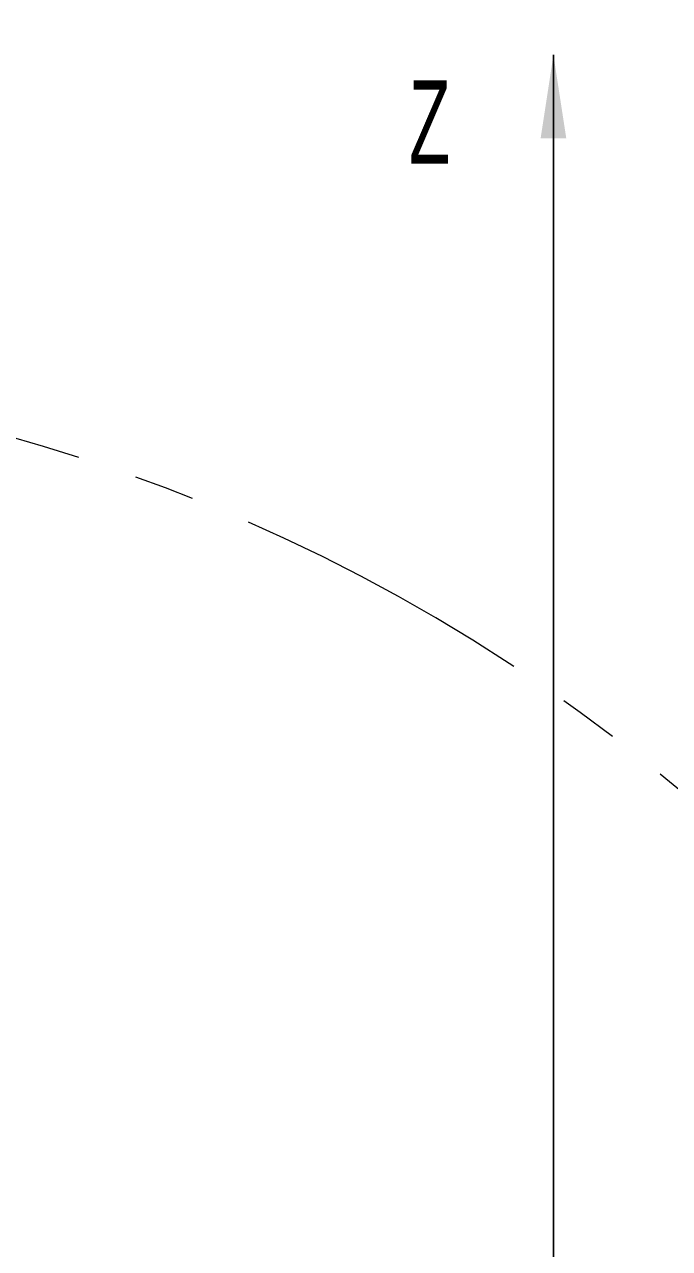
# Model space of a CAD drawing. Header units: millimetres. Extents: x 20 to 768, y 29 to 540.
# Drawn here: x 164.8 to 191.9, y 416.7 to 468 of the extents above; entities that cross this region are included whole.
import ezdxf

# ---------------------------------------------------------------- set-up
doc = ezdxf.new("R2010")
doc.units = ezdxf.units.MM
doc.linetypes.add('CENTERX2', pattern=[20.32, 12.7, -2.54, 2.54, -2.54])
doc.styles.add('SLDTEXTSTYLE0', font='TXT', dxfattribs={"width": 0.605})

# ---------------------------------------------------------------- blocks, each defined once
blk = doc.blocks.new('Block3')
at = {"color": 7, "linetype": 'Continuous', "lineweight": 0, "insert": (237.72, 1816.56), "char_height": 35, "attachment_point": 1, "style": 'SLDTEXTSTYLE0'}
blk.add_mtext('Z', dxfattribs=at)

msp = doc.modelspace()

# ---------------------------------------------------------------- linework, layer by layer
at = {"color": 7, "linetype": 'Continuous', "lineweight": 0}
for p, q in [((187.001279, 333.205902), (187.001279, 466.742915)), ((187.001279, 466.742915), (187.002615, 330.445315)), ((187.002615, 330.445315), (187.001279, 466.742915))]:
    msp.add_line(p, q, dxfattribs=at)
at = {"color": 7, "linetype": 'CENTERX2', "lineweight": 0}
for centre, radius, start, end in [((203.002615, 378.501652), 134, 299.41474731, 180), ((203.002615, 378.501652), 130.743499, 314.29658528, 194.29658528), ((143.997116, 378.501652), 74.9945, 25.50539372, 205.5)]:
    msp.add_arc(centre, radius, start, end, dxfattribs=at)
at = {"color": 7, "linetype": 'Continuous', "lineweight": 0}
msp.add_solid([(187.001279, 466.742915), (186.462852, 463.242909), (187.539775, 463.24292)], dxfattribs=at)
msp.add_solid([(187.001279, 466.742915), (186.462852, 463.242909), (187.539775, 463.24292)], dxfattribs=at)

# ---------------------------------------------------------------- block references
at = {"color": 7, "linetype": 'Continuous', "xscale": 0.1, "yscale": 0.1, "zscale": 0.1}
msp.add_blockref('Block3', (157.1688, 284.019878), dxfattribs=at)

doc.saveas('drawing.dxf')
